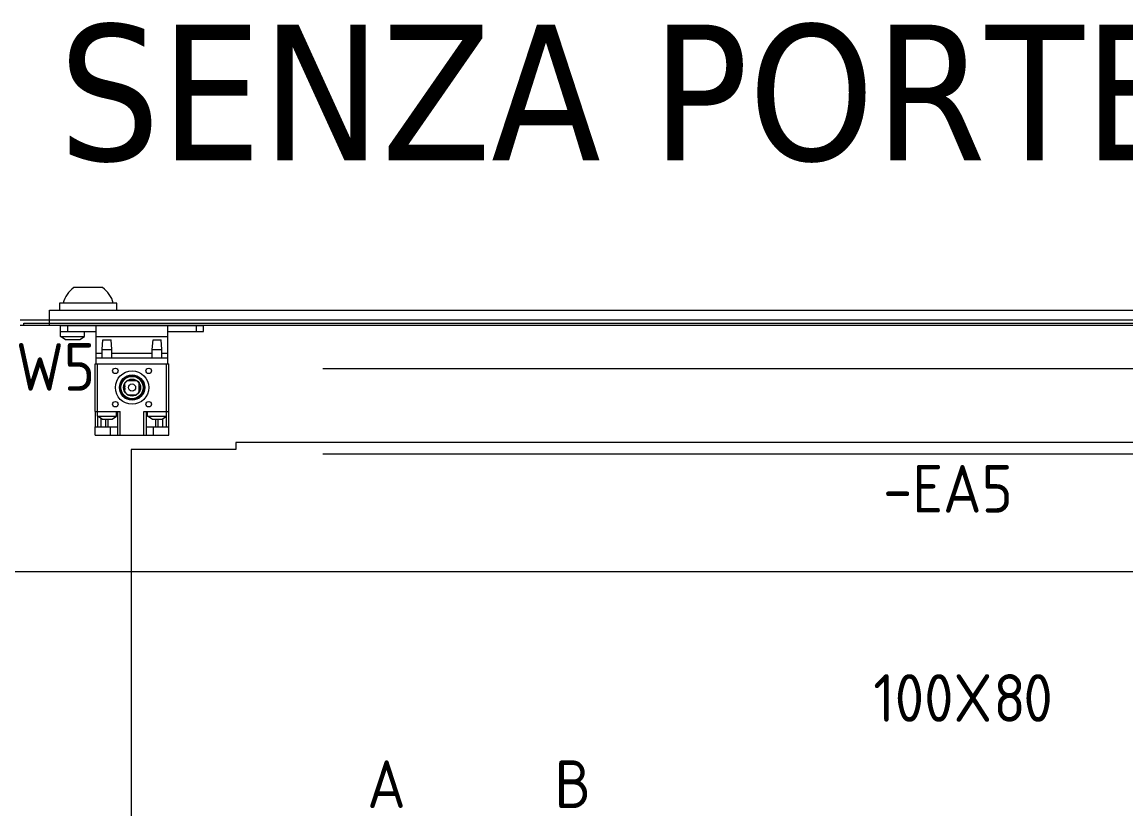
# Model space of a CAD drawing. Header units: millimetres. Extents: x 4962 to 7449, y 754 to 2938.
# Drawn here: x 5862.5 to 6325.7, y 2607.9 to 2938.4 of the extents above; entities that cross this region are included whole.
import ezdxf
from ezdxf.enums import TextEntityAlignment as Align

# ---------------------------------------------------------------- set-up
doc = ezdxf.new("R2010")
doc.units = ezdxf.units.MM
doc.layers.add('000-PI-Oprema', color=30, linetype='Continuous', lineweight=5)
doc.layers.add('0_1', color=7, linetype='Continuous', lineweight=0)
for name, color, linetype in [('000-PI-ORMAR', 2, 'Continuous'), ('000-PI_TEXT', 7, 'Continuous'), ('002-PI-Kabelska kanalica', 150, 'Continuous')]:
    doc.layers.add(name, color=color, linetype=linetype)
doc.styles.add('PI0', font='isocpeur.ttf', dxfattribs={"width": 0.9})
doc.styles.add('Tahoma', font='tahoma.ttf')

msp = doc.modelspace()

# ---------------------------------------------------------------- linework, layer by layer
at = {"layer": '000-PI-Oprema', "color": 0, "linetype": 'ByBlock', "lineweight": 0}
for p, q in [((5878.67, 2810.89), (5938.67, 2810.89)), ((5878.67, 2806.39), (5878.67, 2810.89)), ((5878.67, 2808.39), (5881.67, 2808.39)), ((5881.67, 2808.39), (5881.67, 2810.89)), ((5881.67, 2808.39), (5893.67, 2808.39)), ((5888.67, 2806.39), (5888.67, 2808.39)), ((5893.67, 2794.89), (5893.67, 2810.89)), ((5923.67, 2794.89), (5923.67, 2810.89)), ((5923.67, 2808.39), (5938.67, 2808.39)), ((5935.67, 2808.39), (5935.67, 2810.89)), ((5938.67, 2808.39), (5938.67, 2810.89)), ((5880.57, 2805.14), (5878.67, 2806.39)), ((5878.67, 2806.39), (5888.67, 2806.39)), ((5880.57, 2805.14), (5886.77, 2805.14)), ((5886.77, 2805.14), (5888.67, 2806.39)), ((5893.67, 2806.39), (5923.67, 2806.39)), ((5896.17, 2800.89), (5896.47, 2804.89)), ((5896.47, 2804.89), (5899.87, 2804.89)), ((5900.17, 2800.89), (5899.87, 2804.89)), ((5917.17, 2800.89), (5917.47, 2804.89)), ((5917.47, 2804.89), (5920.87, 2804.89)), ((5921.17, 2800.89), (5920.87, 2804.89)), ((5893.67, 2799.39), (5896.17, 2799.39)), ((5896.17, 2800.89), (5900.17, 2800.89)), ((5896.17, 2797.39), (5896.17, 2800.89)), ((5900.17, 2797.39), (5900.17, 2800.89)), ((5900.17, 2799.39), (5917.17, 2799.39)), ((5917.17, 2800.89), (5921.17, 2800.89)), ((5917.17, 2797.39), (5917.17, 2800.89)), ((5921.17, 2797.39), (5921.17, 2800.89)), ((5921.17, 2799.39), (5923.67, 2799.39)), ((5893.17, 2794.89), (5924.17, 2794.89)), ((5893.17, 2774.89), (5893.17, 2794.89)), ((5893.67, 2797.39), (5923.67, 2797.39)), ((5894.17, 2772.89), (5894.17, 2794.89)), ((5923.17, 2772.89), (5923.17, 2794.89)), ((5924.17, 2774.89), (5924.17, 2794.89)), ((5905.67, 2783.08), (5905.67, 2786.69)), ((5906.87, 2787.89), (5910.47, 2787.89)), ((5911.67, 2783.08), (5911.67, 2786.69)), ((5906.87, 2781.89), (5910.47, 2781.89)), ((5893.17, 2774.89), (5903.67, 2774.89)), ((5893.27, 2768.4), (5893.27, 2774.89)), ((5902.17, 2772.89), (5902.17, 2774.89)), ((5902.67, 2764.89), (5902.67, 2774.89)), ((5903.67, 2764.89), (5903.67, 2774.89)), ((5913.67, 2774.89), (5923.17, 2774.89)), ((5913.67, 2764.89), (5913.67, 2774.89)), ((5914.67, 2764.89), (5914.67, 2774.89)), ((5915.17, 2772.89), (5915.17, 2774.89)), ((5917.52, 2774.89), (5921.82, 2774.89)), ((5923.17, 2774.89), (5924.17, 2774.89)), ((5924.07, 2768.4), (5924.07, 2774.89)), ((5896.07, 2771.64), (5894.17, 2772.89)), ((5894.17, 2772.89), (5902.17, 2772.89)), ((5894.27, 2768.4), (5894.27, 2772.82)), ((5895.73, 2768.4), (5895.73, 2771.86)), ((5896.07, 2771.64), (5900.27, 2771.64)), ((5897.67, 2768.4), (5897.67, 2771.64)), ((5898.67, 2768.4), (5898.67, 2771.64)), ((5900.27, 2771.64), (5902.17, 2772.89)), ((5917.07, 2771.64), (5915.17, 2772.89)), ((5915.17, 2772.89), (5923.17, 2772.89)), ((5917.07, 2771.64), (5921.27, 2771.64)), ((5918.67, 2768.4), (5918.67, 2771.64)), ((5919.67, 2768.4), (5919.67, 2771.64)), ((5921.27, 2771.64), (5923.17, 2772.89)), ((5921.61, 2768.4), (5921.61, 2771.86)), ((5923.07, 2768.4), (5923.07, 2772.82)), ((5893.18, 2768.4), (5899.68, 2768.4)), ((5893.18, 2764.9), (5893.18, 2768.4)), ((5899.68, 2768.4), (5902.64, 2768.4)), ((5899.68, 2764.9), (5899.68, 2768.4)), ((5902.64, 2768.39), (5902.64, 2768.4)), ((5902.64, 2768.39), (5902.67, 2768.39)), ((5914.67, 2768.39), (5914.7, 2768.39)), ((5914.7, 2768.4), (5924.16, 2768.4)), ((5914.7, 2768.39), (5914.7, 2768.4)), ((5917.66, 2764.9), (5917.66, 2768.4)), ((5924.16, 2764.9), (5924.16, 2768.4)), ((5893.18, 2764.9), (5899.68, 2764.9)), ((5893.27, 2764.89), (5893.27, 2764.9)), ((5893.27, 2764.89), (5902.67, 2764.89)), ((5899.68, 2764.9), (5902.67, 2764.9)), ((5902.67, 2764.89), (5903.67, 2764.89)), ((5903.67, 2764.89), (5913.67, 2764.89)), ((5913.67, 2764.89), (5914.67, 2764.89)), ((5914.67, 2764.9), (5924.16, 2764.9)), ((5914.67, 2764.89), (5924.07, 2764.89)), ((5924.07, 2764.89), (5924.07, 2764.9))]:
    msp.add_line(p, q, dxfattribs=at)
at = {"layer": '000-PI-Oprema', "color": 0, "linetype": 'ByBlock', "lineweight": 0, "ltscale": 0.25}
for p, q in [((5988.78, 2792.94), (6526.78, 2792.94)), ((6526.78, 2756.94), (5988.78, 2756.94))]:
    msp.add_line(p, q, dxfattribs=at)
at = {"layer": '000-PI-Oprema', "color": 0, "linetype": 'ByBlock', "lineweight": 0}
for centre, radius in [((5901.67, 2791.89), 1.15), ((5915.67, 2791.89), 1.15), ((5908.67, 2784.89), 7), ((5908.67, 2784.89), 5.3), ((5908.67, 2784.89), 5.1), ((5908.67, 2784.89), 4.8), ((5908.67, 2784.89), 4.68), ((5908.67, 2784.89), 3.58), ((5908.67, 2784.89), 1.5), ((5901.67, 2777.89), 1.15), ((5915.67, 2777.89), 1.15)]:
    msp.add_circle(centre, radius, dxfattribs=at)
for radius, start, end in [(3.1, 165.3772, 194.6228), (3.5, 121.0027, 148.9973), (3.1, 90, 104.6226), (3.1, 75.3774, 90), (3.5, 31.0027, 58.9973), (3.1, 345.3774, 14.6226), (3.5, 211.0027, 238.9973), (3.1, 255.3772, 284.6228), (3.5, 301.0027, 328.9973)]:
    msp.add_arc((5908.67, 2784.89), radius, start, end, dxfattribs=at)
at = {"layer": '000-PI-ORMAR', "color": 0, "linetype": 'ByBlock', "lineweight": 0}
for p, q in [((5896.27, 2826.89), (5884.27, 2826.89)), ((5874.02, 2810.89), (5874.02, 2817.39)), ((5874.02, 2817.39), (6641.52, 2817.39)), ((5902.27, 2820.29), (5878.27, 2820.29)), ((5878.27, 2820.29), (5878.27, 2817.39)), ((5902.27, 2817.39), (5902.27, 2820.29)), ((5861.77, 2813.39), (5874.02, 2813.39)), ((5863.27, 2810.89), (5863.27, 2811.89)), ((5863.27, 2811.89), (5874.02, 2811.89)), ((5874.02, 2813.39), (6641.52, 2813.39)), ((5874.02, 2811.89), (6641.52, 2811.89)), ((6653.78, 2810.89), (5861.78, 2810.89))]:
    msp.add_line(p, q, dxfattribs=at)
at = {"layer": '000-PI-ORMAR', "color": 18, "linetype": 'ByBlock', "lineweight": 0, "true_color": 0x000000}
for p, q in [((5952.27, 2761.89), (5952.27, 2758.89)), ((6563.27, 2761.89), (5952.27, 2761.89)), ((5952.27, 2758.89), (5908.27, 2758.89)), ((5908.27, 2758.89), (5908.27, 868.89))]:
    msp.add_line(p, q, dxfattribs=at)
at = {"layer": '000-PI-ORMAR', "color": 0, "linetype": 'ByBlock', "lineweight": 0}
for centre, start, end in [((5890.67, 2817.69), 124.8208, 166.6054), ((5889.88, 2817.69), 13.3946, 55.1792)]:
    msp.add_arc(centre, 11.2, start, end, dxfattribs=at)
at = {"layer": '002-PI-Kabelska kanalica', "color": 0, "linetype": 'ByBlock', "lineweight": 0}
msp.add_line((5236.27, 2707.59), (7279.27, 2707.59), dxfattribs=at)

# ---------------------------------------------------------------- texts
at = {"layer": '000-PI_TEXT', "color": 0, "linetype": 'ByBlock', "lineweight": 0, "style": 'PI0', "width": 0.9}
for s, p in [('-SW5', (5863.31, 2793.59)), ('-EA5', (6251.01, 2742.39))]:
    msp.add_text(s, height=20, dxfattribs=at).set_placement(p, align=Align.MIDDLE)
at = {"layer": '000-PI_TEXT', "color": 0, "style": 'PI0', "width": 0.9}
for s, p in [('100X', (6219.68, 2644.54)), ('8', (6270.08, 2644.54)), ('0', (6282.68, 2644.54))]:
    msp.add_text(s, height=20, dxfattribs=at).set_placement(p)
at = {"layer": '000-PI_TEXT', "color": 0, "linetype": 'ByBlock', "lineweight": 0, "style": 'PI0', "width": 0.9}
for s, p in [('A', (6023.52, 2608.35)), ('B', (6101.29, 2608.35))]:
    msp.add_text(s, height=20, dxfattribs=at).set_placement(p, align=Align.RIGHT)
at = {"layer": '0_1', "color": 0, "linetype": 'ByBlock', "lineweight": 0, "style": 'Tahoma'}
msp.add_text('VISTA POSTERIORE SENZA PORTE /   REAR VIEW WITHOUT DOORS', height=57, dxfattribs=at).set_placement((6329.39, 2908.85), align=Align.MIDDLE_CENTER)

doc.saveas('drawing.dxf')
